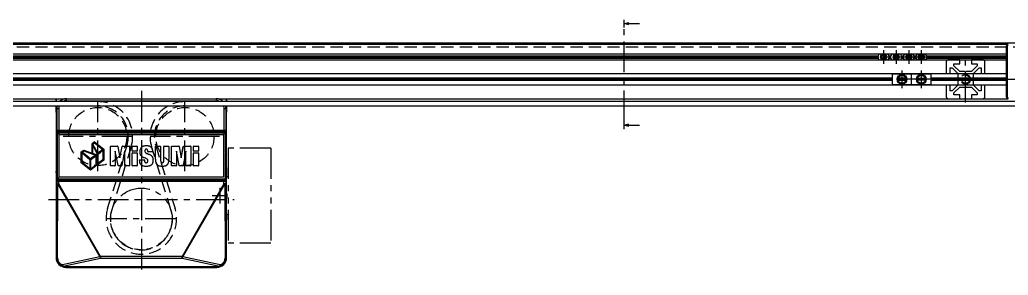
# Model space of a CAD drawing. Extents: x 0 to 1482, y -8 to 554.
# Drawn here: x 707 to 1218, y 6 to 138 of the extents above; entities that cross this region are included whole.
import ezdxf

# ---------------------------------------------------------------- set-up
doc = ezdxf.new("R2010")
doc.units = 0
doc.header["$LTSCALE"] = 0.5
for name, pattern in [('CENTER', [50.8, 31.75, -6.35, 6.35, -6.35]), ('DASHED', [19.05, 12.7, -6.35]), ('PHANTOM', [63.5, 31.75, -6.35, 6.35, -6.35, 6.35, -6.35])]:
    doc.linetypes.add(name, pattern=pattern)
for name, color, linetype in [('MSM_CENTER', 1, 'CENTER'), ('MSM_CONTINUOUS', 7, 'CONTINUOUS'), ('MSM_DASHED', 4, 'DASHED'), ('MSM_IMAGINARY', 6, 'PHANTOM'), ('MSM_NARROW', 5, 'CONTINUOUS')]:
    doc.layers.add(name, color=color, linetype=linetype)

msp = doc.modelspace()

# ---------------------------------------------------------------- linework, layer by layer
at = {"layer": 'MSM_CENTER'}
for p, q in [((1019.18, 85.34), (1019.18, 133.74)), ((1176.14, 118.54), (1149.64, 118.54)), ((1153.14, 122.04), (1153.14, 115.04)), ((1159.64, 122.04), (1159.64, 115.04)), ((1166.14, 122.04), (1166.14, 115.04)), ((1172.64, 122.04), (1172.64, 115.04)), ((1195.5, 95.04), (1195.5, 119.04)), ((1162.64, 111.54), (1162.64, 102.54)), ((1172.64, 111.54), (1172.64, 102.54)), ((1177.14, 107.04), (1158.14, 107.04)), ((1217, 107.04), (1245, 107.04)), ((770, 101.04), (770, 6)), ((747.5, 59.6), (747.5, 95.43)), ((792.5, 59.6), (792.5, 95.43)), ((765.42, 77.52), (729.59, 77.52)), ((810.42, 77.52), (774.59, 77.52)), ((810.5, 51.03), (810.5, 43.03)), ((806.5, 47.03), (814.5, 47.03)), ((722.06, 45.02), (817.94, 45.02)), ((787.92, 35.02), (752.09, 35.02))]:
    msp.add_line(p, q, dxfattribs=at)
at = {"layer": 'MSM_CONTINUOUS'}
for p, q in [((1019.18, 133.74), (1019.18, 137.74)), ((1019.18, 135.74), (1021.68, 136.41)), ((1019.18, 135.74), (1027.18, 135.74)), ((1021.68, 135.07), (1019.18, 135.74)), ((1270, 125.74), (270, 125.74)), ((1217.5, 125.04), (272.7, 125.04)), ((1216.5, 124.04), (1216.5, 98.04)), ((1217, 124.04), (1216.5, 124.04)), ((1217, 124.04), (1217, 98.04)), ((323.5, 120.24), (1216.5, 120.24)), ((1150.26, 119.06), (323.5, 119.06)), ((1149.96, 118.54), (323.5, 118.54)), ((323.5, 118.02), (1150.26, 118.02)), ((1150.94, 120.24), (1149.96, 118.54)), ((1149.96, 118.54), (1150.94, 116.84)), ((1152.27, 118.5), (1152.67, 119.27)), ((1152.73, 117.77), (1152.27, 118.5)), ((1152.67, 119.27), (1153.54, 119.31)), ((1153.6, 117.81), (1152.73, 117.77)), ((1153.54, 119.31), (1154, 118.57)), ((1154, 118.57), (1153.6, 117.81)), ((1156.31, 118.54), (1155.33, 120.24)), ((1155.33, 116.84), (1156.31, 118.54)), ((1156.76, 119.06), (1156.01, 119.06)), ((1156.01, 118.02), (1156.76, 118.02)), ((1156.46, 118.54), (1156.31, 118.54)), ((1157.44, 120.24), (1156.46, 118.54)), ((1156.46, 118.54), (1157.44, 116.84)), ((1160.87, 118.54), (1158.41, 118.54)), ((1160.75, 119.06), (1158.52, 119.06)), ((1158.52, 118.02), (1160.75, 118.02)), ((1162.81, 118.54), (1161.83, 120.24)), ((1161.83, 116.84), (1162.81, 118.54)), ((1163.26, 119.06), (1162.51, 119.06)), ((1162.51, 118.02), (1163.26, 118.02)), ((1162.96, 118.54), (1162.81, 118.54)), ((1163.94, 120.24), (1162.96, 118.54)), ((1162.96, 118.54), (1163.94, 116.84)), ((1167.37, 118.54), (1164.91, 118.54)), ((1167.25, 119.06), (1165.02, 119.06)), ((1165.02, 118.02), (1167.25, 118.02)), ((1169.31, 118.54), (1168.33, 120.24)), ((1168.33, 116.84), (1169.31, 118.54)), ((1169.76, 119.06), (1169.01, 119.06)), ((1169.01, 118.02), (1169.76, 118.02)), ((1169.46, 118.54), (1169.31, 118.54)), ((1170.44, 120.24), (1169.46, 118.54)), ((1169.46, 118.54), (1170.44, 116.84)), ((1171.77, 118.5), (1172.17, 119.27)), ((1172.23, 117.77), (1171.77, 118.5)), ((1172.17, 119.27), (1173.04, 119.31)), ((1173.1, 117.81), (1172.23, 117.77)), ((1173.04, 119.31), (1173.5, 118.57)), ((1173.5, 118.57), (1173.1, 117.81)), ((1175.81, 118.54), (1174.83, 120.24)), ((1174.83, 116.84), (1175.81, 118.54)), ((1216.5, 119.06), (1175.51, 119.06)), ((1175.51, 118.02), (1216.5, 118.02)), ((1216.5, 118.54), (1175.81, 118.54)), ((1216.5, 116.84), (323.5, 116.84)), ((323.5, 110.04), (1216.5, 110.04)), ((1157.64, 107.56), (379.41, 107.56)), ((1157.64, 110.04), (1157.64, 104.04)), ((1177.64, 109.94), (1157.64, 109.94)), ((1177.64, 109.74), (1157.64, 109.74)), ((1164.64, 107.56), (1160.64, 107.56)), ((1167.64, 104.04), (1167.64, 110.04)), ((1170.64, 107.56), (1174.64, 107.56)), ((1177.64, 104.04), (1177.64, 110.04)), ((1216.5, 107.56), (1177.64, 107.56)), ((1216.5, 104.04), (323.5, 104.04)), ((1157.64, 107.04), (379.41, 107.04)), ((379.41, 106.52), (1157.64, 106.52)), ((1157.64, 104.34), (1177.64, 104.34)), ((1157.64, 104.14), (1177.64, 104.14)), ((1164.7, 107.04), (1160.57, 107.04)), ((1160.64, 106.52), (1164.64, 106.52)), ((1174.64, 106.52), (1170.64, 106.52)), ((1216.5, 107.04), (1177.64, 107.04)), ((1177.64, 106.52), (1216.5, 106.52)), ((294.5, 97.04), (1217.5, 97.04)), ((726, 97.03), (726, 95.53)), ((726.1, 95.53), (726.1, 97.03)), ((731.37, 96.02), (731.37, 97.04)), ((808.64, 97.02), (808.65, 97.03)), ((808.64, 97.02), (808.64, 96.02)), ((813.91, 97.04), (813.91, 95.54)), ((814, 95.54), (814, 97.04)), ((1216.5, 98.04), (1217, 98.04)), ((271.64, 93.34), (1268.36, 93.34)), ((1261.77, 95.54), (282.74, 95.54)), ((726, 93.33), (726, 88.07)), ((726.1, 90.13), (726.1, 93.33)), ((726.37, 92.02), (726.33, 92.06)), ((726.37, 92.02), (727.37, 92.02)), ((726.37, 92.02), (726.37, 80.57)), ((727.37, 92.02), (727.37, 80.08)), ((731.37, 96.02), (808.64, 96.02)), ((812.38, 93.34), (812.63, 92.02)), ((812.63, 92.02), (812.63, 80.08)), ((812.63, 92.02), (813.63, 92.02)), ((813.67, 92.06), (813.63, 92.02)), ((813.63, 92.02), (813.63, 80.57)), ((813.91, 93.34), (813.91, 90.13)), ((814, 15.03), (814, 93.34)), ((726, 88.69), (726, 15.03)), ((726.27, 90.3), (726.04, 90.07)), ((813.97, 90.07), (813.74, 90.3)), ((1019.18, 81.34), (1019.18, 85.34)), ((1019.18, 83.34), (1021.68, 84.01)), ((1019.18, 83.34), (1027.18, 83.34)), ((1021.68, 82.67), (1019.18, 83.34)), ((726.32, 55.53), (726.32, 79.54)), ((726.32, 79.54), (813.68, 79.54)), ((726.34, 80.54), (726.37, 80.57)), ((727.54, 78.5), (726.5, 79.53)), ((813.5, 79.53), (726.5, 79.53)), ((726.5, 79.53), (726.52, 74.84)), ((726.54, 79.5), (813.47, 79.5)), ((726.54, 55.57), (726.54, 79.5)), ((726.82, 79.53), (726.82, 79.54)), ((726.84, 80.04), (726.87, 80.07)), ((726.84, 80.04), (813.16, 80.04)), ((812.63, 80.58), (727.37, 80.58)), ((727.37, 80.08), (812.63, 80.08)), ((727.54, 56.57), (727.54, 78.5)), ((727.54, 78.5), (812.47, 78.5)), ((813.5, 79.53), (812.47, 78.5)), ((812.47, 78.5), (812.47, 56.57)), ((813.13, 80.07), (813.16, 80.04)), ((813.18, 79.54), (813.18, 79.53)), ((813.47, 79.5), (813.47, 55.57)), ((813.5, 75.54), (813.5, 79.53)), ((813.63, 80.57), (813.66, 80.54)), ((813.68, 79.54), (813.68, 55.53)), ((726.52, 74.84), (726.5, 68.53)), ((744.56, 73.81), (745.87, 74.81)), ((745.87, 74.81), (744.56, 73.81)), ((744.56, 73.81), (744.56, 73.81)), ((744.56, 68.98), (744.56, 73.81)), ((744.56, 68.97), (744.56, 73.81)), ((744.96, 72.92), (744.96, 72.9)), ((744.96, 72.92), (747.23, 68.56)), ((744.96, 68.85), (744.96, 72.92)), ((744.96, 72.9), (747.23, 68.56)), ((744.96, 68.85), (744.96, 72.9)), ((745, 73.66), (745.88, 74.33)), ((745, 73.65), (745.88, 74.32)), ((745, 73.66), (745, 73.65)), ((747.49, 68.88), (745, 73.66)), ((747.49, 68.89), (745, 73.65)), ((745.87, 74.81), (745.87, 74.81)), ((745.87, 74.81), (750.59, 70.94)), ((745.87, 74.81), (750.58, 70.93)), ((745.88, 74.33), (745.88, 74.32)), ((745.88, 74.33), (750.13, 70.84)), ((745.88, 74.32), (750.12, 70.84)), ((754.01, 62.58), (754.01, 72.39)), ((754.01, 72.39), (754.02, 72.39)), ((754.02, 62.58), (754.02, 72.39)), ((754.16, 72.54), (757.75, 72.54)), ((754.16, 72.54), (754.16, 72.53)), ((754.16, 72.53), (757.75, 72.53)), ((757.75, 72.54), (757.75, 72.53)), ((757.89, 72.44), (757.89, 72.44)), ((757.89, 72.44), (757.89, 72.39)), ((757.89, 72.44), (757.9, 72.39)), ((757.9, 72.39), (757.89, 72.39)), ((757.89, 72.39), (758.95, 66.55)), ((757.9, 72.39), (758.96, 66.56)), ((758.98, 66.56), (760.04, 72.39)), ((758.98, 66.55), (760.05, 72.39)), ((760.04, 72.39), (760.05, 72.44)), ((760.04, 72.39), (760.05, 72.39)), ((760.05, 72.44), (760.05, 72.44)), ((760.05, 72.44), (760.05, 72.39)), ((760.19, 72.54), (763.78, 72.54)), ((760.19, 72.53), (760.19, 72.54)), ((760.19, 72.53), (763.78, 72.53)), ((763.78, 72.54), (763.78, 72.53)), ((763.93, 72.39), (763.92, 72.39)), ((763.92, 72.39), (763.92, 62.58)), ((763.93, 72.39), (763.93, 62.58)), ((765.26, 70.13), (765.26, 72.39)), ((765.26, 72.39), (765.27, 72.39)), ((765.27, 70.13), (765.27, 72.39)), ((765.41, 72.54), (767.73, 72.54)), ((765.41, 72.53), (765.41, 72.54)), ((765.41, 72.53), (767.73, 72.53)), ((767.73, 72.54), (767.73, 72.53)), ((767.88, 72.39), (767.87, 72.39)), ((767.87, 72.39), (767.87, 70.13)), ((767.88, 72.39), (767.88, 70.13)), ((769.99, 71.93), (770, 71.93)), ((772.55, 72.74), (772.55, 72.73)), ((775.11, 71.99), (775.11, 71.99)), ((777.25, 65.91), (777.25, 72.39)), ((777.25, 72.39), (777.26, 72.39)), ((777.26, 65.91), (777.26, 72.39)), ((777.4, 72.54), (779.81, 72.54)), ((777.4, 72.54), (777.4, 72.53)), ((777.4, 72.53), (779.81, 72.53)), ((779.81, 72.54), (779.81, 72.53)), ((779.96, 72.39), (779.95, 72.39)), ((779.95, 72.39), (779.95, 65.25)), ((779.96, 72.39), (779.96, 65.25)), ((781.57, 65.25), (781.57, 72.39)), ((781.57, 72.39), (781.57, 72.39)), ((781.57, 65.25), (781.57, 72.39)), ((781.72, 72.54), (784.12, 72.54)), ((781.72, 72.53), (781.72, 72.54)), ((781.72, 72.53), (784.12, 72.53)), ((784.12, 72.54), (784.12, 72.53)), ((784.27, 72.39), (784.27, 65.91)), ((784.27, 72.39), (784.27, 72.39)), ((784.27, 72.39), (784.27, 65.91)), ((785.64, 62.58), (785.64, 72.39)), ((785.64, 72.39), (785.65, 72.39)), ((785.65, 62.58), (785.65, 72.39)), ((785.79, 72.54), (789.38, 72.54)), ((785.79, 72.54), (785.79, 72.53)), ((785.79, 72.53), (789.38, 72.53)), ((789.38, 72.54), (789.38, 72.53)), ((789.52, 72.44), (789.52, 72.39)), ((789.52, 72.44), (789.53, 72.39)), ((789.53, 72.39), (789.52, 72.39)), ((789.52, 72.39), (790.58, 66.55)), ((789.53, 72.39), (790.59, 66.56)), ((790.61, 66.56), (791.67, 72.39)), ((790.61, 66.55), (791.68, 72.39)), ((791.67, 72.39), (791.68, 72.44)), ((791.67, 72.39), (791.68, 72.39)), ((791.68, 72.44), (791.68, 72.44)), ((791.68, 72.44), (791.68, 72.39)), ((791.82, 72.54), (795.41, 72.54)), ((791.82, 72.53), (791.82, 72.54)), ((791.82, 72.53), (795.41, 72.53)), ((795.41, 72.54), (795.41, 72.53)), ((795.56, 72.39), (795.55, 72.39)), ((795.55, 72.39), (795.55, 62.58)), ((795.56, 72.39), (795.56, 62.58)), ((796.89, 70.13), (796.89, 72.39)), ((796.89, 72.39), (796.9, 72.39)), ((796.9, 70.13), (796.9, 72.39)), ((797.04, 72.54), (799.36, 72.54)), ((797.04, 72.53), (797.04, 72.54)), ((797.04, 72.53), (799.36, 72.53)), ((799.36, 72.54), (799.36, 72.53)), ((799.51, 72.39), (799.5, 72.39)), ((799.5, 72.39), (799.5, 70.13)), ((799.51, 72.39), (799.51, 70.13)), ((813.49, 69.23), (813.49, 74.84)), ((726.5, 68.53), (726.5, 55.53)), ((739, 69.63), (740.3, 70.58)), ((739, 69.63), (740.3, 70.58)), ((739, 69.63), (739, 69.63)), ((739, 64.02), (739, 69.63)), ((739, 64.02), (739, 69.63)), ((739.39, 69.11), (739.4, 69.1)), ((739.39, 64.17), (739.39, 69.11)), ((739.39, 69.11), (743.49, 65.73)), ((739.4, 64.17), (739.4, 69.1)), ((739.4, 69.1), (743.49, 65.73)), ((739.52, 69.54), (740.37, 70.19)), ((739.52, 69.54), (739.53, 69.54)), ((743.72, 66.02), (739.52, 69.54)), ((739.53, 69.54), (740.37, 70.18)), ((743.72, 66.03), (739.53, 69.54)), ((740.3, 70.58), (740.3, 70.58)), ((740.3, 70.58), (744.56, 68.98)), ((740.3, 70.58), (744.56, 68.97)), ((740.37, 70.19), (740.37, 70.18)), ((740.37, 70.19), (746.29, 67.97)), ((740.37, 70.18), (746.28, 67.97)), ((746.28, 67.97), (743.72, 66.03)), ((746.29, 67.97), (743.72, 66.02)), ((743.86, 65.66), (746.45, 67.61)), ((743.86, 65.66), (746.45, 67.61)), ((744.56, 68.98), (744.56, 68.97)), ((744.96, 68.85), (744.96, 68.85)), ((746.85, 68.14), (744.96, 68.85)), ((746.84, 68.14), (744.96, 68.85)), ((746.29, 67.97), (746.28, 67.97)), ((746.45, 67.61), (746.45, 67.61)), ((746.45, 67.61), (746.45, 62.7)), ((746.45, 67.61), (746.45, 62.7)), ((746.84, 68.14), (746.85, 68.14)), ((746.84, 64.81), (746.84, 68.14)), ((746.85, 64.81), (746.85, 68.14)), ((747.23, 68.56), (747.23, 68.56)), ((747.23, 68.56), (747.23, 64.06)), ((747.23, 68.56), (747.23, 64.05)), ((750.12, 70.84), (747.49, 68.89)), ((750.13, 70.84), (747.49, 68.88)), ((747.49, 68.89), (747.49, 68.88)), ((747.62, 68.49), (750.19, 70.45)), ((747.62, 68.49), (747.63, 68.49)), ((747.62, 63.55), (747.62, 68.49)), ((747.63, 68.49), (750.19, 70.44)), ((747.63, 63.55), (747.63, 68.49)), ((750.13, 70.84), (750.12, 70.84)), ((750.19, 70.44), (750.19, 70.45)), ((750.19, 70.45), (750.19, 65.53)), ((750.19, 70.44), (750.19, 65.53)), ((750.59, 70.94), (750.58, 70.93)), ((750.58, 70.93), (750.58, 65.37)), ((750.59, 70.94), (750.59, 65.37)), ((756.54, 69.96), (756.53, 69.96)), ((756.56, 69.96), (756.53, 69.96)), ((756.53, 69.96), (756.53, 62.58)), ((756.56, 69.96), (756.54, 69.96)), ((756.54, 69.96), (756.54, 62.58)), ((756.56, 69.96), (756.56, 69.96)), ((757.97, 62.55), (756.56, 69.96)), ((757.98, 62.55), (756.56, 69.96)), ((758.96, 66.56), (758.95, 66.55)), ((758.95, 66.55), (758.98, 66.55)), ((758.96, 66.56), (758.98, 66.56)), ((758.98, 66.56), (758.98, 66.55)), ((761.38, 69.96), (759.97, 62.57)), ((761.38, 69.96), (759.97, 62.57)), ((761.38, 69.96), (761.38, 69.96)), ((761.4, 69.96), (761.38, 69.96)), ((761.41, 69.96), (761.38, 69.96)), ((761.4, 69.96), (761.41, 69.96)), ((761.4, 62.58), (761.4, 69.96)), ((761.41, 62.58), (761.41, 69.96)), ((765.26, 70.13), (765.27, 70.13)), ((765.26, 62.58), (765.26, 68.95)), ((765.26, 68.95), (765.27, 68.95)), ((765.27, 62.58), (765.27, 68.95)), ((767.73, 69.99), (765.41, 69.99)), ((765.41, 69.99), (765.41, 69.99)), ((767.73, 69.99), (765.41, 69.99)), ((765.41, 69.1), (767.73, 69.1)), ((765.41, 69.09), (765.41, 69.1)), ((765.41, 69.09), (767.73, 69.09)), ((767.73, 69.99), (767.73, 69.99)), ((767.73, 69.1), (767.73, 69.09)), ((767.88, 70.13), (767.87, 70.13)), ((767.88, 68.95), (767.87, 68.95)), ((767.87, 68.95), (767.87, 62.58)), ((767.88, 68.95), (767.88, 62.58)), ((769.15, 69.58), (769.16, 69.58)), ((769.46, 68.13), (769.47, 68.13)), ((770.25, 67.24), (770.25, 67.24)), ((771.27, 66.69), (771.27, 66.69)), ((771.77, 70.06), (771.76, 70.06)), ((771.97, 70.67), (771.97, 70.68)), ((772.09, 69.28), (772.09, 69.27)), ((772.61, 70.95), (772.61, 70.95)), ((772.91, 68.78), (772.91, 68.77)), ((773.19, 70.63), (773.19, 70.63)), ((773.38, 69.76), (773.38, 69.86)), ((773.38, 69.86), (773.38, 69.86)), ((773.38, 69.86), (773.38, 69.76)), ((773.38, 69.76), (773.38, 69.76)), ((775.75, 69.62), (773.53, 69.62)), ((773.53, 69.62), (773.53, 69.62)), ((775.75, 69.62), (773.53, 69.62)), ((773.97, 68.34), (773.97, 68.34)), ((775.03, 67.77), (775.03, 67.77)), ((775.75, 69.62), (775.75, 69.62)), ((775.85, 66.84), (775.85, 66.84)), ((775.9, 69.77), (775.9, 69.77)), ((775.9, 69.77), (775.9, 69.76)), ((775.9, 69.77), (775.9, 69.76)), ((775.9, 69.76), (775.9, 69.76)), ((788.17, 69.96), (788.16, 69.96)), ((788.16, 69.96), (788.16, 62.58)), ((788.19, 69.96), (788.16, 69.96)), ((788.17, 69.96), (788.17, 62.58)), ((788.19, 69.96), (788.17, 69.96)), ((789.6, 62.55), (788.19, 69.96)), ((788.19, 69.96), (788.19, 69.96)), ((789.61, 62.55), (788.19, 69.96)), ((790.59, 66.56), (790.58, 66.55)), ((790.58, 66.55), (790.61, 66.55)), ((790.59, 66.56), (790.61, 66.56)), ((790.61, 66.56), (790.61, 66.55)), ((793.01, 69.96), (791.6, 62.57)), ((793.01, 69.96), (791.6, 62.57)), ((793.01, 69.96), (793.01, 69.96)), ((793.03, 69.96), (793.01, 69.96)), ((793.03, 69.96), (793.01, 69.96)), ((793.03, 69.96), (793.03, 69.96)), ((793.03, 62.58), (793.03, 69.96)), ((793.03, 62.58), (793.03, 69.96)), ((796.89, 70.13), (796.9, 70.13)), ((796.89, 62.58), (796.89, 68.95)), ((796.89, 68.95), (796.9, 68.95)), ((796.9, 62.58), (796.9, 68.95)), ((799.36, 69.99), (797.04, 69.99)), ((797.04, 69.99), (797.04, 69.99)), ((799.36, 69.99), (797.04, 69.99)), ((797.04, 69.1), (799.36, 69.1)), ((797.04, 69.09), (797.04, 69.1)), ((797.04, 69.09), (799.36, 69.09)), ((799.36, 69.99), (799.36, 69.99)), ((799.36, 69.1), (799.36, 69.09)), ((799.51, 70.13), (799.5, 70.13)), ((799.51, 68.95), (799.5, 68.95)), ((799.5, 68.95), (799.5, 62.58)), ((799.51, 68.95), (799.51, 62.58)), ((813.49, 69.03), (813.49, 69.03)), ((813.5, 55.53), (813.5, 68.53)), ((726, 61.53), (726.04, 59.53)), ((739, 64.02), (739, 64.02)), ((743.72, 60.16), (739, 64.02)), ((743.72, 60.16), (739, 64.02)), ((739.39, 64.17), (739.4, 64.17)), ((743.49, 60.78), (739.39, 64.17)), ((743.49, 60.79), (739.4, 64.17)), ((743.49, 65.73), (743.49, 60.79)), ((743.49, 65.73), (743.49, 65.73)), ((743.49, 65.73), (743.49, 60.78)), ((743.72, 66.03), (743.72, 66.02)), ((746.86, 62.55), (743.72, 60.16)), ((746.85, 62.55), (743.72, 60.16)), ((743.86, 65.66), (743.86, 65.66)), ((743.86, 60.75), (743.86, 65.66)), ((743.86, 60.74), (743.86, 65.66)), ((746.45, 62.7), (743.86, 60.75)), ((746.45, 62.7), (743.86, 60.74)), ((746.45, 62.7), (746.45, 62.7)), ((746.84, 64.81), (746.85, 64.81)), ((747.23, 64.05), (746.84, 64.81)), ((747.23, 64.06), (746.85, 64.81)), ((746.86, 63.91), (746.85, 63.93)), ((746.85, 63.93), (746.85, 62.55)), ((747.39, 62.93), (746.85, 63.93)), ((746.86, 62.55), (746.85, 62.55)), ((746.86, 63.91), (746.86, 62.55)), ((747.39, 62.93), (746.86, 63.91)), ((747.23, 64.05), (747.23, 64.06)), ((750.59, 65.37), (747.39, 62.93)), ((750.58, 65.37), (747.39, 62.93)), ((747.39, 62.93), (747.39, 62.93)), ((750.19, 65.53), (747.62, 63.55)), ((747.62, 63.55), (747.63, 63.55)), ((750.19, 65.53), (747.63, 63.55)), ((750.19, 65.53), (750.19, 65.53)), ((750.59, 65.37), (750.58, 65.37)), ((754.01, 62.58), (754.02, 62.58)), ((754.16, 62.43), (754.16, 62.44)), ((756.39, 62.44), (754.16, 62.44)), ((756.39, 62.43), (754.16, 62.43)), ((756.39, 62.43), (756.39, 62.44)), ((756.54, 62.58), (756.53, 62.58)), ((757.97, 62.55), (757.98, 62.55)), ((757.97, 62.55), (757.98, 62.55)), ((757.97, 62.55), (757.97, 62.55)), ((757.98, 62.55), (757.98, 62.55)), ((758.12, 62.43), (758.12, 62.44)), ((759.82, 62.44), (758.12, 62.44)), ((759.82, 62.43), (758.12, 62.43)), ((759.82, 62.43), (759.82, 62.44)), ((759.97, 62.57), (759.96, 62.53)), ((759.97, 62.57), (759.96, 62.53)), ((759.96, 62.53), (759.96, 62.53)), ((759.97, 62.57), (759.97, 62.57)), ((761.4, 62.58), (761.41, 62.58)), ((761.55, 62.43), (761.55, 62.44)), ((763.78, 62.44), (761.55, 62.44)), ((763.78, 62.43), (761.55, 62.43)), ((763.78, 62.43), (763.78, 62.44)), ((763.93, 62.58), (763.92, 62.58)), ((765.26, 62.58), (765.27, 62.58)), ((765.41, 62.43), (765.41, 62.44)), ((767.73, 62.44), (765.41, 62.44)), ((767.73, 62.43), (765.41, 62.43)), ((767.73, 62.43), (767.73, 62.44)), ((767.88, 62.58), (767.87, 62.58)), ((769.03, 65.08), (769.03, 65.29)), ((769.03, 65.29), (769.03, 65.29)), ((769.03, 65.08), (769.03, 65.29)), ((769.03, 65.08), (769.03, 65.08)), ((769.17, 65.44), (771.49, 65.44)), ((769.17, 65.44), (769.17, 65.43)), ((769.17, 65.43), (771.49, 65.43)), ((769.26, 63.75), (769.26, 63.75)), ((771.02, 62.41), (771.02, 62.41)), ((771.49, 65.44), (771.49, 65.43)), ((771.64, 65.29), (771.64, 65.19)), ((771.64, 65.29), (771.64, 65.29)), ((771.64, 65.29), (771.64, 65.19)), ((771.64, 65.19), (771.64, 65.19)), ((771.89, 64.28), (771.88, 64.28)), ((772.3, 66.27), (772.3, 66.27)), ((772.51, 62.27), (772.51, 62.28)), ((772.52, 64.02), (772.52, 64.02)), ((773.08, 65.78), (773.08, 65.78)), ((773.17, 64.3), (773.17, 64.3)), ((773.39, 64.99), (773.39, 64.99)), ((775.24, 63), (775.24, 63)), ((776.18, 65.35), (776.18, 65.35)), ((777.25, 65.91), (777.26, 65.91)), ((777.49, 64.14), (777.49, 64.14)), ((779.26, 62.43), (779.26, 62.43)), ((779.96, 65.25), (779.95, 65.25)), ((780.17, 64.27), (780.17, 64.27)), ((780.76, 64.02), (780.76, 64.02)), ((780.76, 62.27), (780.76, 62.28)), ((781.35, 64.27), (781.36, 64.27)), ((781.57, 65.25), (781.57, 65.25)), ((782.27, 62.43), (782.27, 62.43)), ((784.04, 64.14), (784.04, 64.14)), ((784.27, 65.91), (784.27, 65.91)), ((785.64, 62.58), (785.65, 62.58)), ((785.79, 62.43), (785.79, 62.44)), ((788.02, 62.44), (785.79, 62.44)), ((788.02, 62.43), (785.79, 62.43)), ((788.02, 62.43), (788.02, 62.44)), ((788.17, 62.58), (788.16, 62.58)), ((789.6, 62.55), (789.61, 62.55)), ((789.6, 62.55), (789.61, 62.55)), ((789.6, 62.55), (789.6, 62.55)), ((789.61, 62.55), (789.61, 62.55)), ((789.75, 62.43), (789.75, 62.44)), ((791.45, 62.44), (789.75, 62.44)), ((791.45, 62.43), (789.75, 62.43)), ((791.45, 62.43), (791.45, 62.44)), ((791.6, 62.57), (791.59, 62.53)), ((791.6, 62.57), (791.59, 62.53)), ((791.59, 62.53), (791.59, 62.53)), ((791.6, 62.57), (791.6, 62.57)), ((793.03, 62.58), (793.03, 62.58)), ((793.18, 62.43), (793.18, 62.44)), ((795.41, 62.44), (793.18, 62.44)), ((795.41, 62.43), (793.18, 62.43)), ((795.41, 62.43), (795.41, 62.44)), ((795.56, 62.58), (795.55, 62.58)), ((796.89, 62.58), (796.9, 62.58)), ((797.04, 62.43), (797.04, 62.44)), ((799.36, 62.44), (797.04, 62.44)), ((799.36, 62.43), (797.04, 62.43)), ((799.36, 62.43), (799.36, 62.44)), ((799.51, 62.58), (799.5, 62.58)), ((813.97, 59.53), (814, 61.53)), ((814, 61.53), (813.97, 59.53)), ((726.04, 59.53), (726.09, 59.53)), ((726.12, 58.86), (726.09, 34.53)), ((726.12, 57.53), (726.09, 34.53)), ((727.54, 56.57), (726.5, 55.53)), ((812.47, 56.57), (727.54, 56.57)), ((743.49, 60.78), (743.49, 60.79)), ((743.72, 60.16), (743.72, 60.16)), ((743.86, 60.74), (743.86, 60.75)), ((813.88, 36.53), (813.88, 57.53)), ((813.97, 59.53), (813.91, 59.53)), ((726.37, 53.17), (726.19, 15.22)), ((726.32, 55.53), (813.18, 55.53)), ((726.37, 54.5), (726.34, 54.53)), ((726.37, 54.5), (726.37, 53.17)), ((726.37, 53.17), (727.37, 53.17)), ((726.5, 55.53), (813.5, 55.53)), ((813.47, 55.57), (726.54, 55.57)), ((726.78, 14.99), (726.96, 52.93)), ((726.82, 55.53), (726.82, 55.53)), ((726.87, 55), (726.84, 55.03)), ((726.84, 55.03), (813.16, 55.03)), ((726.96, 52.93), (727.37, 53.17)), ((726.96, 52.93), (748.59, 15.47)), ((812.63, 54.99), (727.37, 54.99)), ((727.37, 53.17), (727.37, 54.99)), ((727.37, 54.49), (812.63, 54.49)), ((749, 15.7), (727.37, 53.17)), ((812.63, 53.17), (791, 15.7)), ((791.41, 15.47), (813.04, 52.93)), ((812.63, 53.17), (812.64, 54.99)), ((813.04, 52.93), (812.63, 53.17)), ((813.63, 53.17), (812.63, 53.17)), ((813.04, 52.93), (813.22, 14.99)), ((813.63, 54.5), (813.66, 54.53)), ((813.63, 54.5), (813.63, 53.17)), ((813.81, 15.22), (813.63, 53.17)), ((813.89, 35.21), (813.89, 37.61)), ((726.04, 34.53), (726, 32.53)), ((726.09, 34.53), (726.04, 34.53)), ((813.97, 34.53), (813.91, 34.53)), ((814, 32.53), (813.97, 34.53)), ((748.59, 15.47), (729.28, 11.28)), ((791, 15.7), (749, 15.7)), ((749, 15.7), (749, 14.78)), ((791, 14.78), (791, 15.7)), ((810.72, 11.28), (791.41, 15.47)), ((726, 15.03), (726.19, 15.22)), ((729.69, 10.6), (749, 14.78)), ((731, 10.03), (731.18, 10.21)), ((808.82, 10.29), (731.18, 10.29)), ((731.18, 10.29), (731.18, 10.21)), ((731.18, 10.21), (808.82, 10.21)), ((749, 14.78), (791, 14.78)), ((791, 14.78), (810.32, 10.6)), ((808.82, 10.21), (808.82, 10.29)), ((809, 10.03), (808.82, 10.21)), ((814, 15.03), (813.81, 15.22)), ((731, 10.03), (809, 10.03)), ((737.29, 10), (736.58, 10.03)), ((737.29, 10), (802.69, 10)), ((779.95, 10.07), (779.97, 10.09)), ((781.97, 10.12), (798.04, 10.12)), ((800.04, 10.09), (800.05, 10.07)), ((803.39, 10.03), (802.69, 10))]:
    msp.add_line(p, q, dxfattribs=at)
for centre, radius in [((1153.14, 118.54), 1.5), ((1153.14, 118.54), 1.19), ((1153.14, 118.54), 0.75), ((1159.64, 118.54), 1.23), ((1166.14, 118.54), 1.23), ((1172.64, 118.54), 1.5), ((1172.64, 118.54), 1.19), ((1172.64, 118.54), 0.75), ((1162.64, 107.04), 2.07), ((1172.64, 107.04), 2.07)]:
    msp.add_circle(centre, radius, dxfattribs=at)
for centre, radius, start, end in [((1217.5, 124.04), 1, 90, 180), ((1217.5, 124.04), 0.5, 90, 180), ((731.37, 92), 5.04, 89.9742, 135.3304), ((731.35, 92.02), 4.99, 89.853, 135.1495), ((808.41, 89.84), 7.18, 79.8753, 88.1882), ((808.65, 92.04), 5, 61.0112, 89.9873), ((1217.5, 98.04), 1, 180, 270), ((1217.5, 98.04), 0.5, 180, 270), ((701.3, 92.1), 25.03, 355.871, 359.8989), ((731.37, 92), 5.04, 164.5646, 179.3524), ((731.35, 92.02), 4.99, 164.6887, 180.0601), ((731.37, 92.02), 4, 160.7009, 180.0036), ((731.37, 92.02), 4, 89.9964, 118.2829), ((808.66, 92.28), 3.74, 60.7185, 90.3796), ((807.97, 89.91), 7.2, 64.4662, 76.3485), ((810.03, 93.95), 2.67, 36.5501, 67.0143), ((808.66, 92.04), 4.99, 44.4919, 61.0483), ((809.98, 92.14), 3.66, 358.1043, 19.1552), ((810.64, 92.23), 3.04, 356.7856, 21.5094), ((838.72, 92.1), 25.04, 180.1018, 184.1282), ((766.08, 88.38), 40.08, 177.5876, 180.447), ((746.32, 79.7), 20, 177.5847, 180.4499), ((726.84, 80.54), 0.5, 180.0209, 269.979), ((727.23, 37.87), 42.71, 89.8207, 91.1621), ((726.87, 80.57), 0.5, 180.0209, 269.979), ((730.84, 79.66), 4.01, 174.4613, 181.609), ((727.29, 70.08), 10, 89.5495, 92.416), ((812.77, 37.86), 42.71, 88.838, 90.1792), ((812.71, 70.14), 9.93, 87.5752, 90.4592), ((813.13, 80.57), 0.5, 270.0209, 359.9789), ((813.16, 80.54), 0.5, 270.0209, 359.9789), ((807.83, 79.61), 5.35, 359.2829, 4.6469), ((793.68, 79.7), 20, 359.5498, 2.4149), ((754.16, 72.39), 0.146, 89.2984, 179.2787), ((754.16, 72.39), 0.142, 89.2532, 179.2893), ((757.75, 72.39), 0.148, 19.6401, 89.4915), ((757.75, 72.39), 0.143, 19.2982, 89.8346), ((760.19, 72.4), 0.142, 88.7051, 162.0115), ((760.19, 72.4), 0.139, 88.6344, 161.9562), ((763.78, 72.39), 0.145, 0.365, 90.6547), ((763.78, 72.39), 0.141, 0.338, 90.7067), ((765.41, 72.39), 0.146, 89.2984, 179.2787), ((765.41, 72.39), 0.142, 89.2532, 179.2893), ((767.73, 72.39), 0.146, 0.8098, 90.3451), ((767.73, 72.39), 0.142, 0.8137, 90.3689), ((771.88, 70.05), 2.67, 144.2533, 162.283), ((771.91, 70.03), 2.7, 144.4365, 162.1075), ((771.68, 70.16), 2.44, 133.7501, 143.8503), ((771.69, 70.16), 2.45, 133.7664, 143.7547), ((773.25, 68.24), 4.92, 127.5965, 131.4167), ((773.17, 68.33), 4.8, 127.4294, 131.4445), ((771.56, 70.39), 2.19, 116.0688, 126.9407), ((771.59, 70.35), 2.23, 116.3429, 126.6113), ((771.94, 69.63), 3.03, 108.859, 116.1966), ((771.94, 69.64), 3.02, 109.0803, 116.3332), ((772.19, 68.92), 3.78, 101.276, 109.1858), ((772.18, 68.95), 3.76, 100.8864, 109.0389), ((772.42, 67.73), 4.99, 94.5941, 101.209), ((772.42, 67.74), 4.99, 94.2957, 100.9387), ((772.54, 66.3), 6.43, 89.9089, 94.6045), ((772.54, 66.26), 6.47, 89.9182, 94.3613), ((772.53, 64.15), 8.59, 87.1533, 89.8787), ((772.53, 64.01), 8.72, 87.1811, 89.8606), ((772.62, 66.31), 6.42, 84.6102, 86.971), ((772.62, 66.31), 6.43, 84.6312, 86.9599), ((772.75, 67.55), 5.18, 78.9075, 84.7533), ((772.74, 67.54), 5.19, 79.0613, 84.7236), ((773.06, 69.09), 3.6, 74.404, 79.2718), ((773.08, 69.18), 3.51, 74.3512, 79.153), ((773.1, 69.17), 3.51, 71.8774, 74.6454), ((773.21, 69.52), 3.15, 63.7435, 74.9084), ((773.19, 69.45), 3.22, 67.1315, 71.9352), ((773.41, 69.96), 2.67, 62.8588, 67.0983), ((773.65, 70.44), 2.13, 46.8452, 63.6118), ((773.68, 70.48), 2.08, 51.1701, 63.1185), ((772.36, 68.92), 4.12, 48.154, 50.4986), ((773.32, 70.18), 2.56, 33.4882, 45.317), ((777.64, 74.09), 3.29, 219.7434, 224.6789), ((773.95, 70.64), 1.76, 30.9168, 40.1302), ((773.27, 70.24), 2.56, 21.7086, 31.7034), ((773.12, 70.17), 2.72, 20.1139, 30.483), ((777.4, 72.39), 0.147, 89.4879, 178.7983), ((777.4, 72.39), 0.143, 89.4491, 178.82), ((779.81, 72.39), 0.146, 0.6776, 90.6102), ((779.81, 72.39), 0.142, 0.6669, 90.6526), ((781.71, 72.39), 0.145, 89.1061, 179.7397), ((781.71, 72.39), 0.141, 89.0564, 179.7609), ((784.13, 72.39), 0.146, 0.7742, 90.9154), ((784.13, 72.39), 0.142, 0.7634, 90.9675), ((785.79, 72.39), 0.146, 89.2984, 179.2787), ((785.79, 72.39), 0.142, 89.2532, 179.2893), ((789.38, 72.39), 0.148, 19.6412, 89.3546), ((789.38, 72.39), 0.143, 19.2987, 89.695), ((791.82, 72.39), 0.144, 89.1925, 161.5368), ((791.82, 72.39), 0.14, 89.133, 161.4568), ((795.41, 72.39), 0.147, 1.0553, 90.3672), ((795.41, 72.39), 0.143, 1.0452, 90.4122), ((797.04, 72.39), 0.143, 88.913, 180.2023), ((797.04, 72.39), 0.14, 88.8586, 180.2349), ((799.36, 72.39), 0.145, 0.4795, 90.6747), ((799.36, 72.39), 0.142, 0.4566, 90.726), ((799.72, 75.46), 13.78, 357.4002, 0.3199), ((765.41, 70.13), 0.145, 180.8236, 270.8039), ((765.41, 68.95), 0.146, 89.2984, 179.2787), ((765.41, 70.13), 0.142, 180.818, 270.8496), ((765.41, 68.95), 0.142, 89.2532, 179.2893), ((767.73, 70.13), 0.142, 269.3746, 359.2326), ((767.73, 70.13), 0.145, 269.411, 359.229), ((767.73, 68.95), 0.146, 0.9276, 90.4324), ((767.73, 68.95), 0.142, 0.9371, 90.4557), ((773.85, 69.6), 4.7, 172.6898, 180.2993), ((778.47, 69.87), 9.32, 181.826, 184.4465), ((774.01, 69.59), 4.85, 172.5602, 180.1741), ((778.67, 69.88), 9.52, 181.8396, 184.3475), ((772.3, 69.4), 3.13, 184.3205, 192.3062), ((772.13, 69.37), 2.96, 184.261, 192.8626), ((772.75, 69.76), 3.59, 162.0899, 172.9066), ((772.74, 69.76), 3.57, 162.0392, 172.5964), ((771.69, 69.32), 2.52, 193.5371, 208.0412), ((771.68, 69.32), 2.52, 193.9048, 208.0929), ((775.01, 71.49), 6.49, 211.1858, 213.8716), ((774.07, 70.9), 5.37, 210.9529, 214.6712), ((771.73, 69.3), 2.54, 214.1717, 218.7389), ((771.79, 69.35), 2.61, 215.2475, 219.2747), ((771.51, 69.13), 2.26, 218.7395, 225.9386), ((771.55, 69.16), 2.31, 219.4854, 225.9516), ((771.52, 69.14), 2.28, 226.0279, 227.6354), ((771.52, 69.15), 2.28, 226.1238, 227.5575), ((771.93, 69.6), 2.89, 227.6631, 229.5407), ((771.88, 69.54), 2.81, 227.5785, 229.2819), ((774.31, 72.42), 6.58, 229.6362, 231.9216), ((774.52, 72.68), 6.92, 229.8347, 231.8912), ((791.82, 98.83), 38.25, 235.6726, 235.7846), ((796.14, 105.16), 45.91, 235.6771, 235.7548), ((775.77, 75.22), 9.7, 235.6978, 236.9004), ((774.14, 72.77), 6.76, 235.5228, 237.2727), ((772.75, 70.61), 4.19, 237.0644, 239.9482), ((772.52, 70.23), 3.75, 237.1122, 240.1983), ((772.53, 70.25), 3.77, 240.085, 244.0858), ((772.53, 70.25), 3.77, 240.1736, 244.2284), ((772.7, 70.61), 4.17, 244.1301, 245.6909), ((772.6, 70.4), 3.94, 244.2136, 245.7976), ((773.48, 72.34), 6.07, 245.7561, 246.9376), ((773.47, 72.33), 6.05, 245.7124, 246.8951), ((777.51, 81.83), 16.37, 246.9817, 247.6227), ((777.47, 81.73), 16.26, 246.9595, 247.6206), ((761.97, 42.39), 26.02, 66.6228, 69.0549), ((761.97, 42.39), 26.02, 66.6227, 69.0547), ((772.89, 70.04), 1.13, 166.8102, 179.1612), ((774.43, 70.23), 2.67, 183.5528, 188.9686), ((773.76, 69.94), 1.99, 169.6218, 176.5524), ((774.43, 70.23), 2.67, 183.5528, 188.9686), ((772.58, 70.14), 0.803, 160.2406, 168.6651), ((772.58, 70.14), 0.803, 160.2406, 168.6651), ((772.9, 70), 1.13, 189.8114, 193.759), ((772.9, 70), 1.13, 189.8114, 193.759), ((772.67, 69.95), 0.884, 194.0705, 229.3647), ((772.68, 69.95), 0.897, 194.1991, 229.1561), ((772.62, 70.13), 0.849, 150.2853, 160.0687), ((772.62, 70.12), 0.849, 150.2853, 160.0687), ((772.88, 69.98), 1.14, 148.6919, 150.4203), ((772.88, 69.98), 1.14, 148.6919, 150.4203), ((774.12, 69.21), 2.6, 145.6947, 148.3116), ((774.12, 69.21), 2.6, 145.6947, 148.3116), ((772.47, 70.31), 0.622, 132.1908, 143.7386), ((772.43, 70.34), 0.576, 131.961, 144.3909), ((772.45, 70.34), 0.582, 123.4994, 132.3768), ((772.44, 70.34), 0.582, 123.4994, 132.3768), ((775.94, 74), 6.1, 230.8398, 233.4953), ((775.4, 73.25), 5.17, 230.1776, 233.2356), ((772.73, 69.9), 1.11, 121.9961, 123.3786), ((772.73, 69.9), 1.11, 121.9961, 123.3786), ((772.54, 70.17), 0.777, 111.5655, 120.6489), ((772.51, 70.24), 0.697, 111.311, 121.1352), ((772.56, 70.06), 0.886, 90.9257, 110.4794), ((772.56, 70.06), 0.886, 90.9257, 110.4794), ((773.44, 70.63), 1.9, 233.3586, 242.0755), ((773.67, 70.96), 2.3, 233.7594, 240.733), ((772.81, 65.54), 5.41, 92.1102, 92.7309), ((772.81, 65.54), 5.41, 92.1102, 92.7309), ((774.72, 72.93), 4.53, 241.3158, 246.4075), ((774.86, 73.19), 4.83, 241.3933, 246.1604), ((771.92, 62.05), 8.93, 85.3749, 85.5847), ((771.97, 62.39), 8.58, 85.5316, 85.7497), ((772.56, 69.72), 1.23, 78.6781, 86.2622), ((772.56, 69.73), 1.22, 78.8457, 86.4042), ((772.69, 70.4), 0.536, 61.904, 78.2391), ((772.69, 70.39), 0.549, 62.2658, 78.3566), ((789.52, 107.78), 42.39, 246.9341, 247.5449), ((788.32, 104.91), 39.28, 246.9084, 247.5772), ((772.7, 70.4), 0.531, 45.283, 62.3507), ((772.66, 70.35), 0.594, 46.4637, 61.7878), ((772.61, 70.3), 0.67, 39.5392, 46.4033), ((772.58, 70.29), 0.692, 38.1626, 44.7359), ((771.65, 69.58), 1.86, 34.4024, 37.7913), ((772.57, 70.27), 0.721, 30.5205, 39.2974), ((768.81, 68.3), 4.96, 27.0633, 28.029), ((768.9, 68.34), 4.87, 27.0392, 28.0449), ((772.15, 69.99), 1.22, 19.001, 27.5481), ((772.14, 69.99), 1.23, 19.0761, 27.5893), ((772.12, 69.99), 1.25, 8.0378, 18.4746), ((772.12, 69.99), 1.25, 8.0485, 18.522), ((783.94, 94.43), 27.92, 247.6576, 248.2215), ((783.33, 92.93), 26.31, 247.6642, 248.2598), ((771.16, 69.85), 2.21, 4.0697, 8.1757), ((771.16, 69.85), 2.21, 4.0555, 8.1585), ((766.52, 69.52), 6.87, 2.8538, 4.0901), ((766.52, 69.52), 6.87, 2.8676, 4.1045), ((773.52, 69.76), 0.145, 180.6267, 270.7959), ((773.52, 69.76), 0.142, 180.6225, 270.8349), ((794, 119.78), 55.2, 248.2944, 248.7282), ((795.15, 122.69), 58.33, 248.3083, 248.7137), ((771.92, 63.15), 5.58, 62.2013, 68.4082), ((771.92, 63.16), 5.58, 62.1974, 68.4093), ((772.51, 64.38), 4.21, 56.82, 61.5545), ((772.6, 64.53), 4.05, 57.9385, 61.6046), ((771.68, 63.07), 5.77, 56.7017, 57.9414), ((766.24, 54.84), 15.63, 55.8033, 56.743), ((766.7, 55.54), 14.8, 55.7482, 56.6044), ((765.61, 55.8), 15.23, 51.3437, 51.7937), ((765.81, 56.05), 14.91, 51.3403, 51.7968), ((771.92, 63.69), 5.12, 49.5934, 51.3013), ((772.34, 64.2), 4.47, 49.4572, 51.4362), ((773.44, 65.49), 2.77, 46.5762, 49.4159), ((773.57, 65.64), 2.58, 46.3821, 49.5101), ((773.69, 65.77), 2.39, 38.1646, 46.341), ((773.7, 65.78), 2.38, 39.0841, 46.2649), ((773.41, 65.55), 2.75, 32.8602, 39.0488), ((772.04, 64.57), 4.44, 30.7851, 37.1942), ((779.36, 72.56), 3.96, 200.3284, 201.585), ((772.77, 70.04), 3.1, 16.9881, 20.0175), ((772.8, 70.06), 3.07, 17.0572, 20.0439), ((772.53, 69.98), 3.34, 13.8369, 17.0366), ((772.26, 69.9), 3.62, 9.4332, 16.8085), ((769.12, 62.72), 7.9, 31.4656, 33.2007), ((775.76, 69.77), 0.143, 269.8239, 356.7016), ((775.75, 69.77), 0.148, 270.3167, 356.2599), ((771.87, 69.82), 4.02, 7.1081, 13.7154), ((771.38, 69.75), 4.51, 5.5536, 9.539), ((768.69, 63.3), 7.99, 24.9564, 26.314), ((763.81, 60.93), 13.41, 25.6049, 26.1514), ((770.6, 69.66), 5.31, 1.1555, 7.096), ((770.65, 69.68), 5.24, 1.696, 5.5868), ((711.68, 67.81), 64.25, 1.7518, 1.8048), ((765.43, 61.8), 11.58, 24.7744, 25.1821), ((773.98, 65.74), 2.17, 16.1841, 25.3987), ((765.07, 61.89), 11.87, 23.1044, 23.6349), ((773.7, 65.65), 2.45, 16.1026, 21.6036), ((773.71, 65.68), 2.45, 9.274, 15.8853), ((797.04, 70.13), 0.145, 180.5317, 270.558), ((797.04, 68.95), 0.146, 89.2984, 179.2787), ((797.04, 68.95), 0.142, 89.2532, 179.2893), ((797.04, 70.13), 0.141, 180.5165, 270.6002), ((799.36, 70.13), 0.141, 269.021, 359.5862), ((799.36, 70.13), 0.145, 269.0847, 359.556), ((799.36, 68.95), 0.145, 0.5985, 90.7608), ((799.36, 68.95), 0.141, 0.5816, 90.8112), ((817.5, 69.2), 4.01, 179.5536, 182.4126), ((806.05, 68.65), 7.45, 359.0592, 2.9063), ((754.16, 62.58), 0.146, 180.7785, 270.5762), ((754.16, 62.58), 0.143, 180.7774, 270.6102), ((756.39, 62.58), 0.143, 269.5775, 359.0349), ((756.39, 62.58), 0.146, 269.5979, 359.0478), ((758.12, 62.58), 0.149, 194.2416, 269.7875), ((758.12, 62.58), 0.145, 194.002, 270.1314), ((759.82, 62.58), 0.141, 269.1528, 342.1415), ((759.82, 62.58), 0.145, 269.25, 342.1538), ((761.55, 62.58), 0.146, 180.8812, 270.2056), ((761.55, 62.58), 0.143, 180.8958, 270.2177), ((763.78, 62.58), 0.142, 269.4519, 359.5732), ((763.78, 62.58), 0.145, 269.4933, 359.5552), ((765.41, 62.58), 0.146, 180.9423, 270.412), ((765.41, 62.58), 0.143, 180.9533, 270.4343), ((767.73, 62.58), 0.143, 269.7895, 359.0977), ((767.73, 62.58), 0.146, 269.8026, 359.1106), ((769.17, 65.29), 0.145, 89.4724, 179.4416), ((769.17, 65.29), 0.142, 89.4337, 179.4535), ((775.96, 65.2), 6.94, 181.0043, 185.5504), ((833.25, 67.04), 64.25, 181.7518, 181.8048), ((777.47, 65.25), 8.44, 181.5579, 183.9768), ((772.49, 64.92), 3.46, 184.1872, 189.3982), ((771.48, 64.76), 2.44, 185.4957, 196.4153), ((771.6, 64.78), 2.56, 189.6676, 200.1253), ((772.25, 64.99), 3.24, 196.4016, 199.7104), ((779.59, 67.58), 11.02, 199.5331, 200.3621), ((780.32, 67.84), 11.79, 199.5315, 200.3254), ((790.4, 74.73), 23.82, 207.4638, 207.6732), ((772.98, 65.59), 4.15, 206.353, 213.0819), ((772.1, 65.07), 3.13, 206.5668, 214.6398), ((770.9, 64.27), 1.68, 214.0183, 223.3992), ((771.11, 64.44), 1.96, 216.0508, 235.8871), ((771.19, 64.55), 2.09, 223.5484, 231.6219), ((771.37, 64.8), 2.4, 231.937, 246.7816), ((771.35, 64.78), 2.37, 235.4624, 246.4047), ((771.47, 65.01), 2.64, 246.1273, 250.5386), ((771.65, 65.48), 3.13, 247.0383, 258.4971), ((771.58, 65.3), 2.94, 250.2892, 255.6444), ((771.72, 65.75), 3.42, 255.3839, 258.2727), ((775.09, 86.13), 24.07, 260.2647, 260.9715), ((774.93, 85.18), 23.1, 260.2543, 261.0201), ((772.35, 68.71), 6.44, 260.7309, 265.4413), ((772.35, 68.66), 6.39, 260.8116, 265.4209), ((771.49, 65.29), 0.145, 0.2695, 90.6819), ((771.49, 65.29), 0.141, 0.2387, 90.7362), ((779.28, 65.43), 7.64, 181.8006, 183.2555), ((779.36, 65.44), 7.72, 181.8082, 183.2481), ((774.26, 65.15), 2.62, 183.3732, 186.9104), ((774.32, 65.16), 2.67, 183.4, 186.8706), ((773.12, 65.01), 1.47, 186.6057, 195.688), ((773.12, 65.01), 1.47, 186.6584, 195.6631), ((772.54, 64.85), 0.868, 195.9456, 208.2679), ((772.51, 64.84), 0.837, 195.6851, 208.1862), ((772.73, 64.99), 1.11, 210.2474, 220.1405), ((772.7, 64.97), 1.07, 209.8752, 220.2633), ((772.35, 69.11), 6.83, 265.6857, 267.9072), ((772.35, 69.02), 6.75, 265.7004, 267.9195), ((773.25, 65.8), 2.05, 228.0527, 233.3078), ((773.56, 66.16), 2.52, 228.2624, 231.4937), ((772.66, 65.04), 1.07, 231.9792, 234.299), ((772.52, 64.84), 0.837, 234.3959, 237.408), ((772.43, 64.71), 0.68, 233.7764, 247.3851), ((772.42, 64.7), 0.667, 237.3977, 251.353), ((772.64, 78.54), 16.26, 268.1127, 269.5499), ((772.63, 78.24), 15.97, 268.0982, 269.5636), ((772.47, 64.84), 0.814, 251.3219, 262.1159), ((772.47, 64.78), 0.75, 250.26, 261.9349), ((770.1, 61.38), 5.37, 62.8197, 65.808), ((770.11, 61.4), 5.34, 62.7909, 65.8112), ((772.56, 65.64), 1.62, 262.8965, 268.6766), ((772.65, 66.61), 2.59, 263.6989, 267.241), ((772.53, 69.75), 7.47, 269.8573, 275.6747), ((772.53, 69.75), 7.48, 269.8588, 275.6477), ((772.35, 66.5), 2.49, 274.0912, 277.8417), ((772.34, 66.52), 2.51, 274.094, 277.7497), ((771.52, 64.17), 2.23, 51.0542, 62.5608), ((771.51, 64.16), 2.25, 50.8041, 62.5885), ((772.58, 64.9), 0.868, 276.8509, 286.924), ((772.58, 64.91), 0.873, 276.7665, 286.7711), ((772.65, 64.68), 0.636, 286.9791, 301.6159), ((772.65, 64.68), 0.639, 287.1334, 301.7106), ((767.7, 59.37), 8.37, 49.9914, 51.3705), ((767.97, 59.71), 7.94, 49.9352, 51.3062), ((772.67, 64.64), 0.594, 301.8374, 306.1215), ((772.67, 64.64), 0.592, 301.7413, 306.0409), ((772.53, 64.81), 0.809, 306.9517, 317.0667), ((772.53, 64.81), 0.809, 306.9643, 317.0735), ((772.28, 64.98), 1.13, 34.9688, 44.9729), ((772.65, 65.27), 0.665, 34.2754, 49.8306), ((772.45, 64.87), 0.915, 317.7572, 331.9047), ((772.45, 64.86), 0.903, 317.6838, 331.8705), ((772.53, 65.11), 0.861, 8.25, 38.426), ((772.58, 65.14), 0.795, 5.132, 37.7822), ((772.29, 65.01), 1.12, 329.5154, 339.068), ((772.27, 65.01), 1.14, 329.5198, 338.9392), ((772.75, 67.61), 5.33, 275.5802, 283.764), ((772.75, 67.61), 5.33, 275.6116, 283.7646), ((772.39, 64.94), 0.997, 340.6526, 354.1067), ((772.4, 64.94), 0.991, 340.5774, 354.1104), ((770.5, 64.82), 2.89, 3.4069, 7.6827), ((771.69, 65.01), 1.71, 359.3466, 7.4092), ((771.82, 65), 1.57, 354.0608, 359.9252), ((771.79, 65), 1.6, 354.1435, 359.8864), ((773, 66.53), 4.22, 283.9901, 286.1506), ((773, 66.51), 4.2, 283.989, 286.1029), ((773.03, 66.41), 4.09, 286.1079, 291.3807), ((773.03, 66.41), 4.09, 286.1636, 291.4526), ((773.37, 65.53), 3.15, 291.5625, 296.6083), ((773.37, 65.53), 3.15, 291.4809, 296.5095), ((773.68, 64.88), 2.43, 296.6875, 301.7484), ((773.64, 64.96), 2.52, 296.8623, 303.4617), ((771.97, 67.55), 5.6, 302.2781, 305.6931), ((770.95, 69.03), 7.4, 303.4944, 305.4555), ((768.46, 70.31), 9.96, 312.8238, 314.2335), ((768.78, 69.98), 9.51, 312.8092, 314.2839), ((773.57, 65.09), 2.67, 313.864, 322.102), ((773.56, 65.1), 2.68, 313.8692, 322.1281), ((774.14, 64.61), 1.91, 323.112, 335.0326), ((774.35, 64.47), 1.66, 322.3799, 334.5376), ((773.5, 64.94), 2.64, 333.4146, 342.5084), ((773.27, 65.03), 2.88, 334.6993, 348.0201), ((772.72, 65.18), 3.45, 342.5222, 355.7747), ((773.16, 65.56), 3, 6.0421, 14.763), ((772.16, 65.27), 4.02, 347.9796, 357.1076), ((770.64, 65.25), 5.55, 0.9828, 8.4851), ((768.2, 65.11), 7.98, 1.7208, 5.5401), ((771.25, 65.34), 4.93, 355.2177, 0.0955), ((771.05, 65.34), 5.13, 356.9066, 0.0456), ((784.91, 65.88), 7.65, 179.7642, 186.4749), ((784.91, 65.88), 7.65, 179.7642, 186.4749), ((781.62, 65.48), 4.34, 186.1375, 194.8477), ((781.62, 65.48), 4.34, 186.1375, 194.8477), ((788.26, 67.31), 11.23, 195.1937, 196.3988), ((788.27, 67.31), 11.23, 195.1937, 196.3988), ((784.81, 66.87), 7.82, 200.3922, 203.1851), ((784.82, 66.87), 7.82, 200.3922, 203.1851), ((779.9, 64.75), 2.47, 203.0077, 214.627), ((779.92, 64.77), 2.49, 203.1292, 214.6493), ((779.73, 64.64), 2.26, 214.8212, 230.1205), ((779.72, 64.64), 2.25, 214.8562, 232.1182), ((779.69, 64.61), 2.21, 230.1765, 237.6218), ((779.69, 64.61), 2.21, 232.179, 237.6995), ((779.67, 64.56), 2.16, 237.6104, 244.9383), ((779.67, 64.56), 2.16, 237.6866, 245.0244), ((779.77, 64.82), 2.44, 245.3183, 254.1993), ((779.78, 64.84), 2.45, 245.4218, 254.2436), ((782, 72.33), 10.27, 253.6534, 254.5523), ((781.92, 72.04), 9.98, 253.6185, 254.5647), ((781.04, 70.97), 8.73, 258.2673, 263.2107), ((781.03, 70.93), 8.68, 258.2571, 263.247), ((787.49, 65.37), 7.53, 180.9415, 182.6083), ((787.49, 65.37), 7.53, 180.9415, 182.6083), ((783.09, 65.16), 3.13, 182.442, 185.4072), ((783.09, 65.16), 3.13, 182.442, 185.4072), ((782.03, 65.08), 2.07, 185.7882, 192.2197), ((782.03, 65.08), 2.07, 185.7882, 192.2197), ((781.22, 64.89), 1.23, 191.7647, 200.3766), ((781.22, 64.89), 1.23, 191.7647, 200.3766), ((780.76, 70.35), 8.08, 264.6699, 270.0546), ((780.76, 70.39), 8.11, 264.7097, 270.0442), ((780.64, 64.67), 0.614, 199.5676, 220.6096), ((780.65, 64.67), 0.622, 199.9229, 220.4642), ((781.32, 65.41), 1.62, 224.9811, 230.0348), ((781.32, 65.41), 1.62, 224.9811, 230.0348), ((780.76, 64.76), 0.764, 230.9649, 234.23), ((780.76, 64.77), 0.764, 230.9649, 234.23), ((780.65, 64.62), 0.586, 234.55, 250.287), ((780.65, 64.62), 0.586, 234.55, 250.287), ((780.71, 64.77), 0.75, 250.26, 261.9349), ((780.71, 64.78), 0.75, 250.26, 261.9349), ((780.87, 66.21), 2.19, 262.9935, 267.2594), ((780.89, 66.61), 2.59, 263.6989, 267.241), ((780.59, 66.5), 2.49, 274.0912, 277.8417), ((780.58, 66.52), 2.51, 274.094, 277.7497), ((780.64, 73.36), 11.09, 270.6261, 274.5456), ((780.64, 73.41), 11.13, 270.6308, 274.5177), ((780.81, 64.85), 0.817, 277.7746, 288.451), ((780.81, 64.84), 0.814, 277.8892, 288.6098), ((780.89, 64.61), 0.564, 288.7814, 305.116), ((780.89, 64.6), 0.563, 288.9108, 305.2839), ((780.77, 64.77), 0.764, 305.77, 309.0351), ((780.77, 64.76), 0.764, 305.77, 309.0351), ((780.21, 65.41), 1.62, 309.9652, 315.0189), ((780.21, 65.41), 1.62, 309.9652, 315.0189), ((780.47, 64.92), 1.1, 323.7631, 335.3744), ((780.47, 64.92), 1.1, 323.723, 335.4613), ((780.6, 64.82), 0.942, 337.3751, 348.6999), ((780.6, 64.82), 0.937, 337.287, 348.6678), ((779.62, 65.01), 1.94, 348.852, 355.7186), ((779.63, 65.01), 1.93, 348.8209, 355.7129), ((781, 67.9), 5.61, 275.3704, 283.1162), ((781, 67.88), 5.6, 275.3277, 283.125), ((777.19, 65.23), 4.37, 355.2252, 357.3444), ((769.91, 65.55), 11.67, 357.4307, 358.5069), ((777.2, 65.23), 4.38, 355.235, 357.3537), ((769.91, 65.55), 11.67, 357.4399, 358.5156), ((778.76, 74.51), 12.57, 286.1948, 286.9013), ((779.02, 73.62), 11.65, 286.1889, 286.9719), ((781.62, 65.19), 2.83, 286.3125, 293.9479), ((781.5, 65.51), 3.18, 286.8181, 293.6321), ((781.92, 64.46), 2.04, 294.666, 302.4048), ((781.88, 64.53), 2.13, 294.9047, 302.364), ((781.85, 64.57), 2.17, 302.3746, 307.995), ((781.86, 64.56), 2.16, 302.4829, 310.1289), ((781.77, 64.67), 2.29, 308.0716, 324.9645), ((781.78, 64.66), 2.29, 310.028, 325.1574), ((781.56, 64.82), 2.55, 324.8927, 336.1062), ((781.53, 64.83), 2.59, 325.0989, 336.1582), ((778.81, 65.97), 5.54, 336.7999, 340.7414), ((778.91, 65.93), 5.43, 336.6963, 340.7794), ((770.8, 67.85), 13.75, 344.3616, 345.342), ((768.97, 68.34), 15.65, 344.4467, 345.3123), ((773.27, 67.33), 11.23, 343.4789, 344.684), ((780.05, 65.47), 4.2, 344.817, 353.821), ((780.05, 65.47), 4.2, 344.817, 353.821), ((776.49, 65.88), 7.78, 353.6305, 0.2294), ((776.48, 65.88), 7.79, 353.6319, 0.228), ((785.79, 62.58), 0.146, 180.7785, 270.5762), ((785.79, 62.58), 0.143, 180.7774, 270.6102), ((788.02, 62.58), 0.143, 269.713, 359.0355), ((788.02, 62.58), 0.146, 269.7302, 359.0483), ((789.75, 62.58), 0.149, 194.1792, 269.6653), ((789.75, 62.58), 0.144, 193.8521, 270.0081), ((791.45, 62.58), 0.143, 269.7845, 341.647), ((791.45, 62.58), 0.147, 269.8671, 341.6708), ((793.18, 62.58), 0.146, 180.6532, 270.5679), ((793.18, 62.58), 0.142, 180.6597, 270.5899), ((795.41, 62.58), 0.143, 269.7462, 358.8662), ((795.41, 62.58), 0.147, 269.7806, 358.8651), ((797.04, 62.58), 0.146, 180.652, 270.1645), ((797.04, 62.58), 0.142, 180.6548, 270.1819), ((799.36, 62.58), 0.145, 269.4719, 359.4421), ((799.36, 62.58), 0.142, 269.4363, 359.4509), ((694.92, 57.99), 31.21, 359.1637, 2.8363), ((853.02, 57.85), 39.14, 177.5358, 180.4644), ((741.27, 55.28), 14.94, 179.0652, 182.9002), ((726.84, 54.53), 0.5, 90.021, 179.9793), ((726.87, 54.5), 0.5, 90.021, 179.9793), ((727.23, 97.22), 42.73, 268.8382, 270.179), ((726.9, 53.63), 0.701, 221.293, 275.3762), ((730.84, 55.41), 4.01, 178.3909, 185.5387), ((727.29, 64.91), 9.92, 267.5731, 270.4614), ((812.82, 97.22), 42.73, 269.7567, 271.0976), ((812.73, 64.91), 9.92, 269.4744, 272.3626), ((813.11, 53.63), 0.701, 264.5595, 318.6428), ((813.13, 54.5), 0.5, 359.9564, 89.9147), ((809.17, 55.42), 4.01, 354.397, 1.5448), ((813.16, 54.52), 0.5, 359.9564, 89.9147), ((798.74, 55.3), 14.94, 357.0355, 0.8706), ((853.02, 36.22), 39.14, 179.5356, 182.4642), ((749.84, 15.74), 1.28, 192.4183, 228.8793), ((790.16, 15.74), 1.28, 311.1206, 347.5817), ((731, 15.03), 5, 179.9964, 270.0036), ((731.15, 15.2), 4.96, 179.7041, 248.2735), ((730.74, 14.96), 3.96, 179.6248, 248.3708), ((729.9, 10.97), 0.693, 152.6448, 212.552), ((730.53, 11.56), 1.28, 192.4175, 228.8795), ((729.5, 11.11), 0.55, 250.4741, 290.4972), ((731.18, 15), 4.79, 247.012, 269.9732), ((731.18, 14.08), 3.79, 246.782, 269.9817), ((808.82, 14.08), 3.79, 270.0189, 293.2175), ((808.82, 15), 4.79, 270.0268, 292.988), ((809, 15.03), 5, 269.9964, 0.0036), ((809.48, 11.56), 1.28, 311.1204, 347.5819), ((810.51, 11.11), 0.55, 249.503, 289.5257), ((808.86, 15.2), 4.96, 291.7265, 0.2959), ((810.11, 10.97), 0.693, 327.4474, 27.3554), ((809.27, 14.96), 3.96, 291.6292, 0.3753), ((813.29, 15.67), 0.691, 264.2071, 319.1231), ((778.27, 49.9), 39.87, 269.557, 272.4177), ((781.65, -29.96), 40.08, 89.5531, 92.4124), ((798.35, -29.96), 40.08, 87.5876, 90.4469), ((801.74, 50.13), 40.1, 267.5882, 270.4464)]:
    msp.add_arc(centre, radius, start, end, dxfattribs=at)
at = {"layer": 'MSM_DASHED'}
for p, q in [((1245.51, 123.54), (270, 123.54)), ((1185.5, 116.04), (1185.5, 110.04)), ((1192.5, 117.04), (1186.5, 117.04)), ((1187.5, 110.04), (1187.5, 113.04)), ((1187.5, 113.04), (1188.5, 113.04)), ((1188.5, 113.04), (1191.5, 110.04)), ((1189.5, 114.04), (1189.5, 115.04)), ((1189.5, 115.04), (1192.5, 115.04)), ((1192.5, 111.04), (1189.5, 114.04)), ((1192.5, 115.04), (1192.5, 117.04)), ((1204.5, 117.04), (1198.5, 117.04)), ((1198.5, 117.04), (1198.5, 115.04)), ((1198.5, 115.04), (1201.5, 115.04)), ((1201.5, 114.04), (1198.5, 111.04)), ((1199.5, 110.04), (1202.5, 113.04)), ((1201.5, 115.04), (1201.5, 114.04)), ((1202.5, 113.04), (1203.5, 113.04)), ((1203.5, 113.04), (1203.5, 110.04)), ((1205.5, 110.04), (1205.5, 116.04)), ((1185.5, 110.04), (1187.5, 110.04)), ((1191.5, 110.04), (1191.5, 107.56)), ((1191.5, 107.56), (1191.8, 107.04)), ((1194.98, 111.04), (1192.5, 111.04)), ((1195.5, 110.74), (1194.98, 111.04)), ((1196.02, 111.04), (1195.5, 110.74)), ((1198.5, 111.04), (1196.02, 111.04)), ((1199.2, 107.04), (1199.5, 107.56)), ((1199.5, 107.56), (1199.5, 110.04)), ((1203.5, 110.04), (1205.5, 110.04)), ((1187.5, 104.04), (1185.5, 104.04)), ((1185.5, 104.04), (1185.5, 98.04)), ((1187.5, 101.04), (1187.5, 104.04)), ((1191.5, 104.04), (1188.5, 101.04)), ((1189.5, 100.04), (1192.5, 103.04)), ((1191.8, 107.04), (1191.5, 106.52)), ((1191.5, 106.52), (1191.5, 104.04)), ((1192.5, 103.04), (1194.98, 103.04)), ((1194.98, 103.04), (1195.5, 103.34)), ((1195.5, 103.34), (1196.02, 103.04)), ((1196.02, 103.04), (1198.5, 103.04)), ((1198.5, 103.04), (1201.5, 100.04)), ((1199.5, 106.52), (1199.2, 107.04)), ((1199.5, 104.04), (1199.5, 106.52)), ((1202.5, 101.04), (1199.5, 104.04)), ((1205.5, 104.04), (1203.5, 104.04)), ((1203.5, 104.04), (1203.5, 101.04)), ((1205.5, 98.04), (1205.5, 104.04)), ((1186.5, 97.04), (1192.5, 97.04)), ((1188.5, 101.04), (1187.5, 101.04)), ((1189.5, 99.04), (1189.5, 100.04)), ((1192.5, 99.04), (1189.5, 99.04)), ((1192.5, 97.04), (1192.5, 99.04)), ((1201.5, 99.04), (1198.5, 99.04)), ((1198.5, 99.04), (1198.5, 97.04)), ((1198.5, 97.04), (1204.5, 97.04)), ((1201.5, 100.04), (1201.5, 99.04)), ((1203.5, 101.04), (1202.5, 101.04)), ((752.6, 40.39), (762.6, 72.89)), ((764.7, 72.25), (754.71, 39.74)), ((785.29, 39.74), (775.3, 72.25)), ((777.4, 72.89), (787.4, 40.39))]:
    msp.add_line(p, q, dxfattribs=at)
for centre, radius in [((1195.5, 107.04), 2.5), ((1195.5, 107.04), 2.07), ((747.5, 77.52), 15), ((792.5, 77.52), 15)]:
    msp.add_circle(centre, radius, dxfattribs=at)
for centre, radius, start, end in [((1186.5, 116.04), 1, 90, 180), ((1204.5, 116.04), 1, 0, 90), ((1186.5, 98.04), 1, 180, 270), ((1204.5, 98.04), 1, 270, 0), ((747.5, 77.54), 18, 342.9035, 90), ((747.5, 77.54), 15.8, 342.9035, 90), ((792.5, 77.54), 18, 90, 197.0965), ((792.5, 77.54), 15.8, 90, 197.0965), ((770, 35.04), 18.2, 162.9035, 17.0965), ((770, 35.04), 16, 162.9035, 17.0965)]:
    msp.add_arc(centre, radius, start, end, dxfattribs=at)
at = {"layer": 'MSM_IMAGINARY'}
for p, q in [((836.8, 71.53), (814.8, 71.53)), ((814.8, 71.53), (814.8, 22.53)), ((836.8, 71.53), (836.8, 22.53)), ((814.8, 57.03), (813.88, 56.46)), ((813.88, 37.61), (814.8, 37.03)), ((836.8, 22.53), (814.8, 22.53))]:
    msp.add_line(p, q, dxfattribs=at)
msp.add_circle((770, 35.02), 15.91, dxfattribs=at)
msp.add_arc((810.5, 47.03), 3.8, 332.7352, 27.2648, dxfattribs=at)
at = {"layer": 'MSM_NARROW'}
for centre, radius in [((1153.14, 118.54), 1.23), ((1159.64, 118.54), 1.5), ((1166.14, 118.54), 1.5), ((1172.64, 118.54), 1.23), ((1162.64, 107.04), 2.5), ((1172.64, 107.04), 2.5)]:
    msp.add_circle(centre, radius, dxfattribs=at)

doc.saveas('drawing.dxf')
